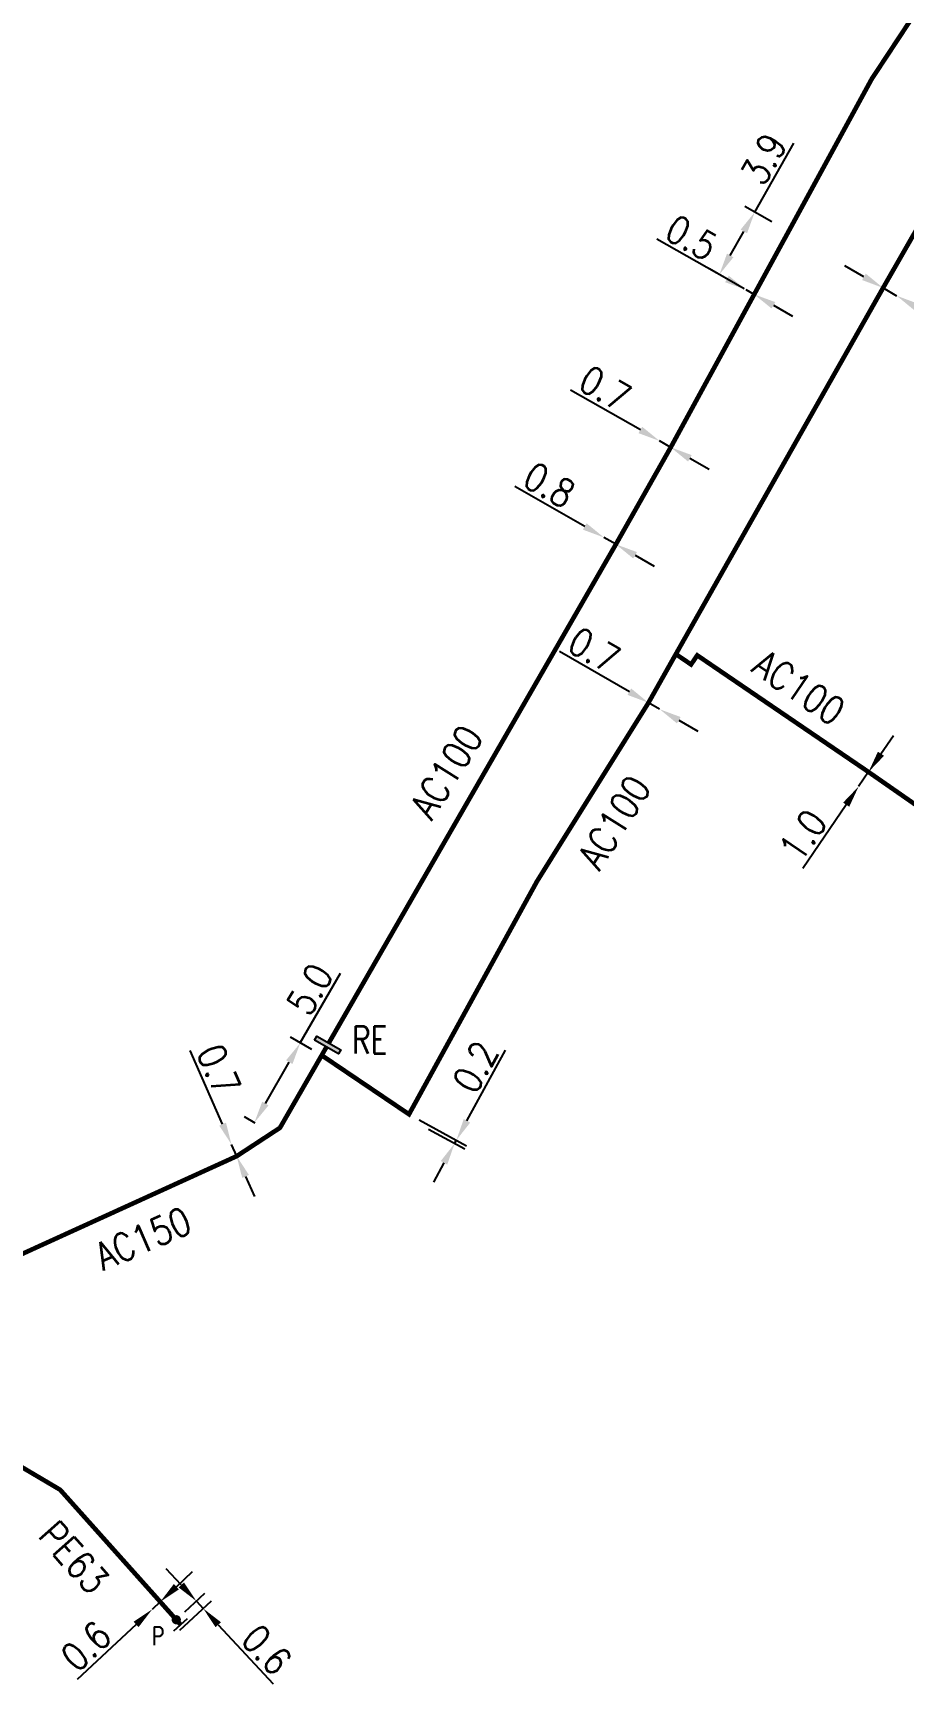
# Model space of a CAD drawing. Header units: millimetres. Extents: x 107999 to 109004, y 120010 to 121005.
# Drawn here: x 108160.6 to 108207.9, y 120795.4 to 120885.2 of the extents above; entities that cross this region are included whole.
import ezdxf
from ezdxf.enums import TextEntityAlignment as Align

# ---------------------------------------------------------------- set-up
doc = ezdxf.new("R2010")
doc.units = ezdxf.units.MM
doc.header["$PDMODE"] = 34
doc.linetypes.add('L_25_AP', pattern=[2000, 1000, 1000])
doc.linetypes.add('L_25_PE', pattern=[2000, 1000, 1000])
doc.layers.get('0').update_dxf_attribs({"linetype": 'CONTINUOUS'})
doc.layers.get('Defpoints').update_dxf_attribs({"linetype": 'CONTINUOUS'})
for name, color, linetype in [('L_150', 1, 'CONTINUOUS'), ('L_300', 7, 'CONTINUOUS'), ('L_340', 7, 'CONTINUOUS')]:
    doc.layers.add(name, color=color, linetype=linetype)
doc.styles.add('G_ROMANS', font='ROMANS.SHX', dxfattribs={"width": 0.75})
doc.styles.get("Standard").update_dxf_attribs({"font": 'romans.shx', "width": 0.85})
doc.dimstyles.get("Standard").update_dxf_attribs({"dimtxt": 1.5, "dimasz": 1.2, "dimexe": 0.625, "dimexo": 0.625, "dimgap": 0.25, "dimtad": 1, "dimdec": 1, "dimzin": 0, "dimdsep": 46, "dimtxsty": 'Standard', "dimcen": -0.5, "dimadec": 0, "dimazin": 0, "dimtfac": 1, "dimtdec": 1, "dimtmove": 0, "dimatfit": 3, "dimfxl": 0, "dimtolj": 1, "dimtzin": 0, "dimarcsym": 0})

# ---------------------------------------------------------------- blocks, each defined once
blk = doc.blocks.new('L_340_20')
at = {"linetype": 'Continuous'}
blk.add_hatch(color=0, dxfattribs=at).paths.add_polyline_path([(0.125, 0.75), (-0.125, 0.75), (-0.125, -0.75), (0.125, -0.75)])
at = {"color": 0, "linetype": 'Continuous'}
blk.add_lwpolyline([(-0.125, 0.75), (0.125, 0.75), (0.125, -0.75), (-0.125, -0.75)], close=True, dxfattribs=at)
at = {"color": 0, "linetype": 'Continuous', "width": 0.75}
for tag, height, flags, p in [('RE', 1.5, 8, (0, 3)), ('DEF_LEG', 1.2, 3, (0, -5)), ('DEF_COUP', 1.2, 3, (0, -7.5)), ('DEF_TYPE', 1.2, 3, (0, -10))]:
    blk.add_attdef(tag, text='', height=height, dxfattribs=dict(at, flags=flags)).set_placement(p, align=Align.MIDDLE)
blk = doc.blocks.new('L_340_07')
at = {"color": 0, "linetype": 'Continuous', "const_width": 0.25, "flags": 128}
blk.add_lwpolyline([(0, 0), (0.35, 0)], dxfattribs=at)
at = {"color": 0, "linetype": 'Continuous', "flags": 128}
blk.add_lwpolyline([(0.35, -0.5), (0.35, 0.5)], dxfattribs=at)
at = {"color": 0, "linetype": 'Continuous', "width": 0.75, "flags": 3}
for tag, p in [('DEF_LEG', (0.723, -3.465)), ('DEF_COUP', (0.723, -5.965)), ('DEF_TYPE', (0.723, -8.465))]:
    blk.add_attdef(tag, text='', height=1.2, dxfattribs=at).set_placement(p, align=Align.MIDDLE)
blk = doc.blocks.new('*D379')
at = {"layer": 'Defpoints', "color": 0, "linetype": 'Continuous', "transparency": 16777216}
for p in [(108205.96, 120845.054), (108205.424, 120844.269), (108205.424, 120844.269)]:
    blk.add_point(p, dxfattribs=at)
at = {"layer": 'L_150', "color": 0, "linetype": 'Continuous', "lineweight": -2, "transparency": 16777216}
for p, q in [((108206.637, 120846.044), (108207.314, 120847.035)), ((108205.96, 120845.054), (108205.424, 120844.269)), ((108204.747, 120843.278), (108202.384, 120839.82))]:
    blk.add_line(p, q, dxfattribs=at)
at = {"layer": 'L_150', "color": 0, "linetype": 'Continuous', "transparency": 16777216}
for points in [[(108206.472, 120846.157), (108206.802, 120845.932), (108205.96, 120845.054)], [(108204.582, 120843.391), (108204.913, 120843.166), (108205.424, 120844.269)]]:
    blk.add_solid(points, dxfattribs=at)
at = {"layer": 'L_150', "color": 0, "linetype": 'Continuous', "transparency": 16777216, "insert": (108202.401, 120841.618), "char_height": 1.5, "attachment_point": 5, "rotation": 55.65501}
blk.add_mtext('\\A1;1.0', dxfattribs=at)
blk = doc.blocks.new('*D684')
at = {"layer": 'Defpoints', "color": 0, "linetype": 'Continuous', "transparency": 16777216}
for p in [(108206.752, 120871.347), (108207.489, 120870.922), (108207.489, 120870.922)]:
    blk.add_point(p, dxfattribs=at)
at = {"layer": 'L_150', "color": 0, "linetype": 'Continuous', "lineweight": -2, "transparency": 16777216}
for p, q in [((108205.713, 120871.946), (108204.673, 120872.545)), ((108206.752, 120871.347), (108207.489, 120870.922)), ((108208.529, 120870.323), (108212.264, 120868.171))]:
    blk.add_line(p, q, dxfattribs=at)
at = {"layer": 'L_150', "color": 0, "linetype": 'Continuous', "transparency": 16777216}
for points in [[(108205.813, 120872.119), (108205.613, 120871.773), (108206.752, 120871.347)], [(108208.629, 120870.497), (108208.429, 120870.15), (108207.489, 120870.922)]]:
    blk.add_solid(points, dxfattribs=at)
at = {"layer": 'L_150', "color": 0, "linetype": 'Continuous', "transparency": 16777216, "insert": (108211.415, 120869.814), "char_height": 1.5, "attachment_point": 5, "rotation": 330.04756}
blk.add_mtext('\\A1;0.9', dxfattribs=at)
blk = doc.blocks.new('*D685')
at = {"layer": 'Defpoints', "color": 0, "linetype": 'Continuous', "transparency": 16777216}
for p in [(108199.779, 120875.459), (108201.251, 120874.626), (108199.75, 120870.993)]:
    blk.add_point(p, dxfattribs=at)
at = {"layer": 'L_150', "color": 0, "linetype": 'Continuous', "lineweight": -2, "transparency": 16777216}
for p, q in [((108199.779, 120875.459), (108201.905, 120879.21)), ((108200.707, 120874.934), (108199.236, 120875.768)), ((108198.448, 120873.11), (108199.188, 120874.415)), ((108199.206, 120871.301), (108197.313, 120872.375))]:
    blk.add_line(p, q, dxfattribs=at)
at = {"layer": 'L_150', "color": 0, "linetype": 'Continuous', "transparency": 16777216}
for points in [[(108199.014, 120874.514), (108199.362, 120874.317), (108199.779, 120875.459)], [(108198.274, 120873.209), (108198.622, 120873.012), (108197.856, 120872.066)]]:
    blk.add_solid(points, dxfattribs=at)
at = {"layer": 'L_150', "color": 0, "linetype": 'Continuous', "transparency": 16777216, "insert": (108200.268, 120878.35), "char_height": 1.5, "attachment_point": 5, "rotation": 60.4593}
blk.add_mtext('\\A1;3.9', dxfattribs=at)
blk = doc.blocks.new('*D686')
at = {"layer": 'Defpoints', "color": 0, "linetype": 'Continuous', "transparency": 16777216}
for p in [(108194.007, 120848.815), (108194.614, 120848.465), (108194.614, 120848.465)]:
    blk.add_point(p, dxfattribs=at)
at = {"layer": 'L_150', "color": 0, "linetype": 'Continuous', "lineweight": -2, "transparency": 16777216}
for p, q in [((108192.968, 120849.414), (108189.18, 120851.597)), ((108194.614, 120848.465), (108194.007, 120848.815)), ((108195.653, 120847.866), (108196.693, 120847.267))]:
    blk.add_line(p, q, dxfattribs=at)
at = {"layer": 'L_150', "color": 0, "linetype": 'Continuous', "transparency": 16777216}
for points in [[(108193.068, 120849.588), (108192.868, 120849.241), (108194.007, 120848.815)], [(108195.753, 120848.039), (108195.554, 120847.693), (108194.614, 120848.465)]]:
    blk.add_solid(points, dxfattribs=at)
at = {"layer": 'L_150', "color": 0, "linetype": 'Continuous', "transparency": 16777216, "insert": (108191.054, 120851.672), "char_height": 1.5, "attachment_point": 5, "rotation": 330.03994}
blk.add_mtext('\\A1;0.7', dxfattribs=at)
blk = doc.blocks.new('*D687')
at = {"layer": 'Defpoints', "color": 0, "linetype": 'Continuous', "transparency": 16777216}
for p in [(108180.998, 120826.464), (108181.516, 120825.951), (108183.474, 120824.88)]:
    blk.add_point(p, dxfattribs=at)
at = {"layer": 'L_150', "color": 0, "linetype": 'Continuous', "lineweight": -2, "transparency": 16777216}
for p, q in [((108184.147, 120826.109), (108186.247, 120829.949)), ((108181.547, 120826.164), (108184.119, 120824.756)), ((108182.064, 120825.651), (108184.022, 120824.58)), ((108183.474, 120824.88), (108183.571, 120825.056)), ((108182.898, 120823.827), (108182.322, 120822.774))]:
    blk.add_line(p, q, dxfattribs=at)
at = {"layer": 'L_150', "color": 0, "linetype": 'Continuous', "transparency": 16777216}
for points in [[(108183.971, 120826.205), (108184.322, 120826.013), (108183.571, 120825.056)], [(108182.723, 120823.923), (108183.074, 120823.731), (108183.474, 120824.88)]]:
    blk.add_solid(points, dxfattribs=at)
at = {"layer": 'L_150', "color": 0, "linetype": 'Continuous', "transparency": 16777216, "insert": (108184.609, 120829.038), "char_height": 1.5, "attachment_point": 5, "rotation": 61.31632}
blk.add_mtext('\\A1;0.2', dxfattribs=at)
blk = doc.blocks.new('*D688')
at = {"layer": 'Defpoints', "color": 0, "linetype": 'Continuous', "transparency": 16777216}
for p in [(108176.255, 120829.667), (108172.594, 120826.006), (108173.189, 120825.663)]:
    blk.add_point(p, dxfattribs=at)
at = {"layer": 'L_150', "color": 0, "linetype": 'Continuous', "lineweight": -2, "transparency": 16777216}
for p, q in [((108175.093, 120830.337), (108177.278, 120834.123)), ((108175.713, 120829.979), (108174.552, 120830.649)), ((108173.194, 120827.046), (108174.493, 120829.298)), ((108172.648, 120825.975), (108172.053, 120826.319))]:
    blk.add_line(p, q, dxfattribs=at)
at = {"layer": 'L_150', "color": 0, "linetype": 'Continuous', "transparency": 16777216}
for points in [[(108174.32, 120829.398), (108174.667, 120829.198), (108175.093, 120830.337)], [(108173.021, 120827.146), (108173.367, 120826.946), (108172.594, 120826.006)]]:
    blk.add_solid(points, dxfattribs=at)
at = {"layer": 'L_150', "color": 0, "linetype": 'Continuous', "transparency": 16777216, "insert": (108175.619, 120833.25), "char_height": 1.5, "attachment_point": 5, "rotation": 60.01218}
blk.add_mtext('\\A1;5.0', dxfattribs=at)
blk = doc.blocks.new('*D689')
at = {"layer": 'Defpoints', "color": 0, "linetype": 'Continuous', "transparency": 16777216}
for p in [(108171.354, 120824.829), (108171.354, 120824.829), (108171.636, 120824.188)]:
    blk.add_point(p, dxfattribs=at)
at = {"layer": 'L_150', "color": 0, "linetype": 'Continuous', "lineweight": -2, "transparency": 16777216}
for p, q in [((108170.871, 120825.927), (108169.111, 120829.929)), ((108171.636, 120824.188), (108171.354, 120824.829)), ((108172.119, 120823.09), (108172.602, 120821.991))]:
    blk.add_line(p, q, dxfattribs=at)
at = {"layer": 'L_150', "color": 0, "linetype": 'Continuous', "transparency": 16777216}
for points in [[(108171.054, 120826.008), (108170.688, 120825.847), (108171.354, 120824.829)], [(108172.302, 120823.17), (108171.936, 120823.009), (108171.636, 120824.188)]]:
    blk.add_solid(points, dxfattribs=at)
at = {"layer": 'L_150', "color": 0, "linetype": 'Continuous', "transparency": 16777216, "insert": (108170.664, 120828.88), "char_height": 1.5, "attachment_point": 5, "rotation": 293.7452}
blk.add_mtext('\\A1;0.7', dxfattribs=at)
blk = doc.blocks.new('*D690')
at = {"layer": 'Defpoints', "color": 0, "linetype": 'Continuous', "transparency": 16777216}
for p in [(108191.586, 120857.793), (108191.586, 120857.793), (108192.237, 120857.42)]:
    blk.add_point(p, dxfattribs=at)
at = {"layer": 'L_150', "color": 0, "linetype": 'Continuous', "lineweight": -2, "transparency": 16777216}
for p, q in [((108190.544, 120858.389), (108186.75, 120860.559)), ((108192.237, 120857.42), (108191.586, 120857.793)), ((108193.279, 120856.824), (108194.32, 120856.228))]:
    blk.add_line(p, q, dxfattribs=at)
at = {"layer": 'L_150', "color": 0, "linetype": 'Continuous', "transparency": 16777216}
for points in [[(108190.644, 120858.562), (108190.445, 120858.215), (108191.586, 120857.793)], [(108193.378, 120856.998), (108193.179, 120856.651), (108192.237, 120857.42)]]:
    blk.add_solid(points, dxfattribs=at)
at = {"layer": 'L_150', "color": 0, "linetype": 'Continuous', "transparency": 16777216, "insert": (108188.623, 120860.64), "char_height": 1.5, "attachment_point": 5, "rotation": 330.22497}
blk.add_mtext('\\A1;0.8', dxfattribs=at)
blk = doc.blocks.new('*D691')
at = {"layer": 'Defpoints', "color": 0, "linetype": 'Continuous', "transparency": 16777216}
for p in [(108194.608, 120863.034), (108194.608, 120863.034), (108195.216, 120862.687)]:
    blk.add_point(p, dxfattribs=at)
at = {"layer": 'L_150', "color": 0, "linetype": 'Continuous', "lineweight": -2, "transparency": 16777216}
for p, q in [((108193.566, 120863.63), (108189.772, 120865.801)), ((108195.216, 120862.687), (108194.608, 120863.034)), ((108196.257, 120862.091), (108197.299, 120861.495))]:
    blk.add_line(p, q, dxfattribs=at)
at = {"layer": 'L_150', "color": 0, "linetype": 'Continuous', "transparency": 16777216}
for points in [[(108193.666, 120863.804), (108193.467, 120863.457), (108194.608, 120863.034)], [(108196.356, 120862.265), (108196.158, 120861.917), (108195.216, 120862.687)]]:
    blk.add_solid(points, dxfattribs=at)
at = {"layer": 'L_150', "color": 0, "linetype": 'Continuous', "transparency": 16777216, "insert": (108191.645, 120865.882), "char_height": 1.5, "attachment_point": 5, "rotation": 330.22497}
blk.add_mtext('\\A1;0.7', dxfattribs=at)
blk = doc.blocks.new('*D696')
at = {"layer": 'Defpoints', "color": 0, "linetype": 'Continuous', "transparency": 16777216}
for p in [(108167.046, 120799.576), (108167.046, 120799.576), (108167.484, 120799.986)]:
    blk.add_point(p, dxfattribs=at)
at = {"layer": 'L_150', "color": 0, "linetype": 'Continuous', "lineweight": -2, "transparency": 16777216}
for p, q in [((108168.36, 120800.806), (108169.236, 120801.627)), ((108167.484, 120799.986), (108167.046, 120799.576)), ((108166.171, 120798.755), (108162.98, 120795.767))]:
    blk.add_line(p, q, dxfattribs=at)
at = {"layer": 'L_150', "color": 0, "linetype": 'Continuous', "transparency": 16777216}
for points in [[(108168.223, 120800.952), (108168.497, 120800.66), (108167.484, 120799.986)], [(108166.034, 120798.901), (108166.307, 120798.609), (108167.046, 120799.576)]]:
    blk.add_solid(points, dxfattribs=at)
at = {"layer": 'L_150', "color": 0, "linetype": 'Continuous', "transparency": 16777216, "insert": (108163.454, 120797.581), "char_height": 1.5, "attachment_point": 5, "rotation": 43.12912}
blk.add_mtext('\\A1;0.6', dxfattribs=at)
blk = doc.blocks.new('*D697')
at = {"layer": 'Defpoints', "color": 0, "linetype": 'Continuous', "transparency": 16777216}
for p in [(108169.819, 120799.62), (108168.355, 120799.011), (108168.098, 120798.022)]:
    blk.add_point(p, dxfattribs=at)
at = {"layer": 'L_300', "color": 0, "linetype": 'Continuous', "lineweight": -2, "transparency": 16777216}
for p, q in [((108168.628, 120800.902), (108167.812, 120801.782)), ((108168.813, 120799.437), (108169.903, 120800.448)), ((108168.556, 120798.448), (108170.277, 120800.045)), ((108169.445, 120800.023), (108169.819, 120799.62)), ((108170.635, 120798.74), (108173.61, 120795.537))]:
    blk.add_line(p, q, dxfattribs=at)
at = {"layer": 'L_300', "color": 0, "linetype": 'Continuous', "transparency": 16777216}
for points in [[(108168.775, 120801.038), (108168.482, 120800.766), (108169.445, 120800.023)], [(108170.782, 120798.877), (108170.489, 120798.604), (108169.819, 120799.62)]]:
    blk.add_solid(points, dxfattribs=at)
at = {"layer": 'L_300', "color": 0, "linetype": 'Continuous', "transparency": 16777216, "insert": (108173.264, 120797.379), "char_height": 1.5, "attachment_point": 5, "rotation": 312.87671}
blk.add_mtext('\\A1;0.6', dxfattribs=at)
blk = doc.blocks.new('*D710')
at = {"layer": 'Defpoints', "color": 0, "linetype": 'Continuous', "transparency": 16777216}
for p in [(108199.315, 120871.24), (108199.315, 120871.24), (108199.75, 120870.993)]:
    blk.add_point(p, dxfattribs=at)
at = {"layer": 'L_150', "color": 0, "linetype": 'Continuous', "lineweight": -2, "transparency": 16777216}
for p, q in [((108198.271, 120871.831), (108194.468, 120873.987)), ((108199.75, 120870.993), (108199.315, 120871.24)), ((108200.794, 120870.402), (108201.838, 120869.81))]:
    blk.add_line(p, q, dxfattribs=at)
at = {"layer": 'L_150', "color": 0, "linetype": 'Continuous', "transparency": 16777216}
for points in [[(108198.37, 120872.005), (108198.172, 120871.657), (108199.315, 120871.24)], [(108200.893, 120870.576), (108200.695, 120870.228), (108199.75, 120870.993)]]:
    blk.add_solid(points, dxfattribs=at)
at = {"layer": 'L_150', "color": 0, "linetype": 'Continuous', "transparency": 16777216, "insert": (108196.341, 120874.075), "char_height": 1.5, "attachment_point": 5, "rotation": 330.4593}
blk.add_mtext('\\A1;0.5', dxfattribs=at)
blk = doc.blocks.new('L_300_12')
at = {"color": 0, "linetype": 'Continuous', "const_width": 0.248, "flags": 128}
blk.add_lwpolyline([(-0.126, 0, 1), (0.126, 0, 1)], format="xyb", close=True, dxfattribs=at)
at = {"linetype": 'Continuous', "style": 'G_ROMANS', "width": 0.75}
blk.add_attdef('P', text='', height=1, dxfattribs=at).set_placement((0, 1.331), align=Align.MIDDLE_CENTER)
at = {"color": 0, "linetype": 'Continuous', "width": 0.75, "flags": 3}
for tag, p in [('DEF_LEG', (0, -5)), ('DEF_COUP', (0, -7.5)), ('DEF_TYPE', (0, -10))]:
    blk.add_attdef(tag, text='', height=1.2, dxfattribs=at).set_placement(p, align=Align.MIDDLE)

msp = doc.modelspace()

# ---------------------------------------------------------------- linework, layer by layer
at = {"layer": 'L_150', "linetype": 'L_25_AP', "const_width": 0.25, "flags": 128}
for points in [[(108294.205, 120988.363), (108291.37, 120985.909), (108284.423, 120979.892), (108284.662, 120973.481), (108284.724, 120971.728), (108278.008, 120963.853), (108274.677, 120959.98), (108272.298, 120957.647), (108260.31, 120946.059), (108257.183, 120942.99), (108252.338, 120937.921), (108249.845, 120934.917), (108236.022, 120919.127), (108213.04, 120893.151), (108206.136, 120882.696), (108199.75, 120870.993), (108195.216, 120862.687), (108192.237, 120857.42), (108185.522, 120845.76), (108176.639, 120830.334)], [(108176.255, 120829.667), (108180.998, 120826.464), (108187.955, 120839.123), (108194.007, 120848.815), (108195.494, 120851.456), (108206.752, 120871.347), (108214.378, 120884.656), (108225.006, 120897.697), (108250.792, 120926.774), (108262.167, 120938.536), (108274.032, 120948.15), (108281.778, 120951.914), (108295.871, 120955.796), (108299.126, 120955.098), (108303.456, 120953.125), (108313.13, 120948.643), (108318.626, 120946.468), (108330.687, 120941.841), (108333.049, 120940.946), (108339.675, 120940.393), (108349.639, 120942.788), (108355.648, 120945.063), (108357.4, 120946.085), (108360.301, 120947.777), (108362.145, 120948.852)], [(108378.47, 120740.382), (108371.013, 120744.246), (108366.869, 120748.127), (108361.549, 120752.695), (108359.212, 120754.515), (108355.008, 120757.592), (108353.761, 120758.505), (108345.978, 120763.746), (108342.954, 120765.696), (108337.684, 120768.887), (108337.684, 120768.887), (108264.489, 120807.347), (108264.489, 120807.347), (108264.489, 120807.347), (108264.489, 120807.347), (108260.069, 120809.775), (108257.047, 120811.518), (108253.444, 120813.641), (108249.907, 120815.756), (108245.767, 120818.358), (108241.32, 120821.277), (108241.32, 120821.277), (108241.32, 120821.277), (108219.124, 120836.006), (108219.124, 120836.006), (108216.785, 120837.523), (108205.96, 120845.054), (108205.96, 120845.054), (108200.114, 120849.035), (108196.657, 120851.39), (108196.32, 120850.894), (108195.494, 120851.456)], [(108176.514, 120830.117), (108176.255, 120829.667), (108173.987, 120825.729), (108171.636, 120824.188), (108156.544, 120817.313), (108156.544, 120817.313), (108153.18, 120820.882), (108150.176, 120823.877)]]:
    msp.add_lwpolyline(points, dxfattribs=at)
at = {"layer": 'L_150', "linetype": 'L_25_PE', "const_width": 0.25, "flags": 128}
msp.add_lwpolyline([(108138.851, 120816.453), (108138.954, 120816.198), (108142.568, 120817.651), (108144.925, 120816.249), (108157.918, 120808.51), (108162.047, 120806.069), (108167.484, 120799.986), (108168.355, 120799.011)], dxfattribs=at)

# ---------------------------------------------------------------- block references
at = {"layer": 'L_300'}
ref = msp.add_blockref('L_300_12', (108168.355, 120799.011), dxfattribs=dict(at, rotation=131.7877937667019))
ref.add_attrib('P', 'P', dxfattribs={"layer": '0', "linetype": 'Continuous', "height": 1, "style": 'G_ROMANS', "width": 0.75}).set_placement((108167.363, 120798.124), align=Align.MIDDLE_CENTER)
at = {"layer": 'L_340'}
ref = msp.add_blockref('L_340_20', (108176.577, 120830.226), dxfattribs=dict(at, rotation=60.06404112464025))
ref.add_attrib('RE', 'RE', dxfattribs={"layer": '0', "color": 0, "linetype": 'Continuous', "height": 1.5, "width": 0.75, "flags": 8}).set_placement((108178.859, 120830.506), align=Align.MIDDLE)
at = {"layer": 'L_340', "rotation": 311.7877937675378}
msp.add_blockref('L_340_07', (108168.355, 120799.011), dxfattribs=at)

# ---------------------------------------------------------------- texts
at = {"layer": 'L_150', "linetype": 'Continuous', "width": 0.85}
msp.add_text('AC100', height=1.5, rotation=325.74145, dxfattribs=at).set_placement((108199.527, 120850.551))
for s, rotation, p in [('AC100', 58.01526, (108183.024, 120845.062)), ('AC100', 58.01526, (108192.14, 120842.323)), ('AC150', 23.36217, (108166.552, 120819.722)), ('PE63', 311.78779, (108162.793, 120802.402))]:
    msp.add_text(s, height=1.5, rotation=rotation, dxfattribs=at).set_placement(p, align=Align.MIDDLE)

# ---------------------------------------------------------------- dimensions: what is measured, and where the dimension line sits
at = {"layer": 'L_150', "linetype": 'Continuous'}
for base, p1, p2, angle, picture, middle in [((108199.779, 120875.459), (108199.75, 120870.993), (108201.251, 120874.626), 240.4593, '*D685', (108201.138, 120877.857)), ((108199.315, 120871.24), (108199.75, 120870.993), (108199.315, 120871.24), 330.4593, '*D710', (108195.848, 120873.205)), ((108207.489, 120870.922), (108206.752, 120871.347), (108207.489, 120870.922), 150.04756, '*D684', (108210.916, 120868.948)), ((108194.608, 120863.034), (108195.216, 120862.687), (108194.608, 120863.034), 330.22497, '*D691', (108191.148, 120865.014)), ((108191.586, 120857.793), (108192.237, 120857.42), (108191.586, 120857.793), 330.22497, '*D690', (108188.126, 120859.772)), ((108194.614, 120848.465), (108194.007, 120848.815), (108194.614, 120848.465), 150.03994, '*D686', (108190.554, 120850.805)), ((108205.424, 120844.269), (108205.96, 120845.054), (108205.424, 120844.269), 55.65501, '*D379', (108203.227, 120841.054)), ((108172.594, 120826.006), (108176.255, 120829.667), (108173.189, 120825.663), 60.01218, '*D688', (108176.485, 120832.75)), ((108183.474, 120824.88), (108180.998, 120826.464), (108181.516, 120825.951), 61.31632, '*D687', (108185.486, 120828.558)), ((108171.354, 120824.829), (108171.636, 120824.188), (108171.354, 120824.829), 293.7452, '*D689', (108169.749, 120828.477)), ((108167.046, 120799.576), (108167.484, 120799.986), (108167.046, 120799.576), 43.12912, '*D696', (108164.138, 120796.851))]:
    dim = msp.add_linear_dim(base=base, p1=p1, p2=p2, angle=angle, dimstyle='Standard', dxfattribs=at)
    dim.commit()
    dim.dimension.update_dxf_attribs({"geometry": picture, "text_midpoint": middle, "dimtype": 160})
at = {"layer": 'L_300', "linetype": 'Continuous'}
dim = msp.add_linear_dim(base=(108169.819, 120799.62), p1=(108168.355, 120799.011), p2=(108168.098, 120798.022), angle=132.87671, dimstyle='Standard', dxfattribs=at)
dim.commit()
dim.dimension.update_dxf_attribs({"geometry": '*D697', "text_midpoint": (108172.531, 120796.699), "dimtype": 160})

doc.saveas('drawing.dxf')
